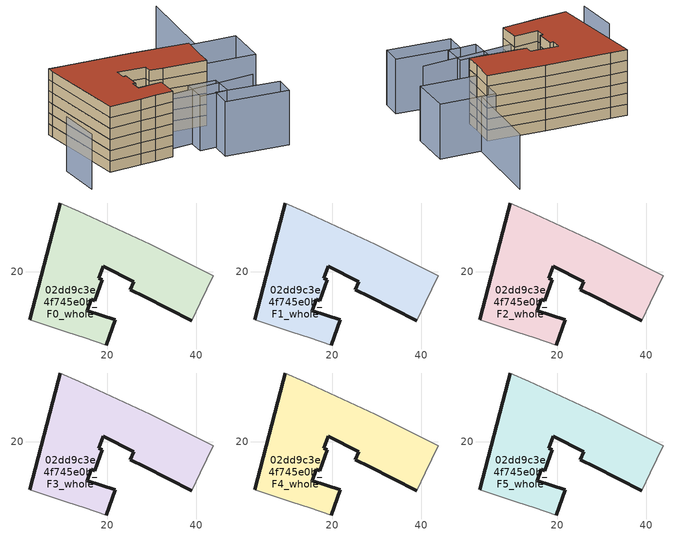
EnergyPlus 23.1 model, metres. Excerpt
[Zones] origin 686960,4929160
02dd9c3e4f745e0b_F0_whole
 floor ground (EU_floor_Construction): 43.82,19.12 40.84,12.98 38.96,9.01 28.36,14.31 25.07,15.95 25.89,17.76 19.05,21.18 18.1,18.53 18.88,18.19 17.13,13.48 16.41,13.8 15.49,11.24 21.81,9.17 19.77,3.52 14.87,5.13 10.97,6.4 2.5,9.15 8.94,33.66 9.41,35.42 13.56,33.59 29.66,26.14 z0
 wall outside (EU_wall_Construction): 9.41,35.42 8.94,33.66 2.5,9.15 / 19.77,3.52 21.81,9.17 15.49,11.24 16.41,13.8 17.13,13.48 18.88,18.19 18.1,18.53 19.05,21.18 25.89,17.76 25.07,15.95 28.36,14.31 38.96,9.01 z0:3
 wall adiabatic (EU_wall_Construction): 2.5,9.15 10.97,6.4 14.87,5.13 19.77,3.52 / 38.96,9.01 40.84,12.98 43.82,19.12 29.66,26.14 13.56,33.59 9.41,35.42 z0:3
02dd9c3e4f745e0b_F1_whole
 floor to 02dd9c3e4f745e0b_F0_whole (EU_floor_Construction): 43.82,19.12 40.84,12.98 38.96,9.01 28.36,14.31 25.07,15.95 25.89,17.76 19.05,21.18 18.1,18.53 18.88,18.19 17.13,13.48 16.41,13.8 15.49,11.24 21.81,9.17 19.77,3.52 14.87,5.13 10.97,6.4 2.5,9.15 8.94,33.66 9.41,35.42 13.56,33.59 29.66,26.14 z3
 wall outside (EU_wall_Construction): 9.41,35.42 8.94,33.66 2.5,9.15 / 19.77,3.52 21.81,9.17 15.49,11.24 16.41,13.8 17.13,13.48 18.88,18.19 18.1,18.53 19.05,21.18 25.89,17.76 25.07,15.95 28.36,14.31 38.96,9.01 z3:6
 wall adiabatic (EU_wall_Construction): 2.5,9.15 10.97,6.4 14.87,5.13 19.77,3.52 / 38.96,9.01 40.84,12.98 43.82,19.12 29.66,26.14 13.56,33.59 9.41,35.42 z3:6
02dd9c3e4f745e0b_F2_whole
 floor to 02dd9c3e4f745e0b_F1_whole (EU_floor_Construction): 43.82,19.12 40.84,12.98 38.96,9.01 28.36,14.31 25.07,15.95 25.89,17.76 19.05,21.18 18.1,18.53 18.88,18.19 17.13,13.48 16.41,13.8 15.49,11.24 21.81,9.17 19.77,3.52 14.87,5.13 10.97,6.4 2.5,9.15 8.94,33.66 9.41,35.42 13.56,33.59 29.66,26.14 z6
 wall outside (EU_wall_Construction): 9.41,35.42 8.94,33.66 2.5,9.15 / 19.77,3.52 21.81,9.17 15.49,11.24 16.41,13.8 17.13,13.48 18.88,18.19 18.1,18.53 19.05,21.18 25.89,17.76 25.07,15.95 28.36,14.31 38.96,9.01 z6:9
 wall adiabatic (EU_wall_Construction): 2.5,9.15 10.97,6.4 14.87,5.13 19.77,3.52 / 38.96,9.01 40.84,12.98 43.82,19.12 29.66,26.14 13.56,33.59 9.41,35.42 z6:9
02dd9c3e4f745e0b_F3_whole
 floor to 02dd9c3e4f745e0b_F2_whole (EU_floor_Construction): 43.82,19.12 40.84,12.98 38.96,9.01 28.36,14.31 25.07,15.95 25.89,17.76 19.05,21.18 18.1,18.53 18.88,18.19 17.13,13.48 16.41,13.8 15.49,11.24 21.81,9.17 19.77,3.52 14.87,5.13 10.97,6.4 2.5,9.15 8.94,33.66 9.41,35.42 13.56,33.59 29.66,26.14 z9
 wall outside (EU_wall_Construction): 9.41,35.42 8.94,33.66 2.5,9.15 / 19.77,3.52 21.81,9.17 15.49,11.24 16.41,13.8 17.13,13.48 18.88,18.19 18.1,18.53 19.05,21.18 25.89,17.76 25.07,15.95 28.36,14.31 38.96,9.01 z9:12
 wall adiabatic (EU_wall_Construction): 2.5,9.15 10.97,6.4 14.87,5.13 19.77,3.52 / 38.96,9.01 40.84,12.98 43.82,19.12 29.66,26.14 13.56,33.59 9.41,35.42 z9:12
02dd9c3e4f745e0b_F4_whole
 floor to 02dd9c3e4f745e0b_F3_whole (EU_floor_Construction): 43.82,19.12 40.84,12.98 38.96,9.01 28.36,14.31 25.07,15.95 25.89,17.76 19.05,21.18 18.1,18.53 18.88,18.19 17.13,13.48 16.41,13.8 15.49,11.24 21.81,9.17 19.77,3.52 14.87,5.13 10.97,6.4 2.5,9.15 8.94,33.66 9.41,35.42 13.56,33.59 29.66,26.14 z12
 wall outside (EU_wall_Construction): 9.41,35.42 8.94,33.66 2.5,9.15 / 19.77,3.52 21.81,9.17 15.49,11.24 16.41,13.8 17.13,13.48 18.88,18.19 18.1,18.53 19.05,21.18 25.89,17.76 25.07,15.95 28.36,14.31 38.96,9.01 z12:15
 wall adiabatic (EU_wall_Construction): 2.5,9.15 10.97,6.4 14.87,5.13 19.77,3.52 / 38.96,9.01 40.84,12.98 43.82,19.12 29.66,26.14 13.56,33.59 9.41,35.42 z12:15
02dd9c3e4f745e0b_F5_whole
 floor to 02dd9c3e4f745e0b_F4_whole (EU_floor_Construction): 43.82,19.12 40.84,12.98 38.96,9.01 28.36,14.31 25.07,15.95 25.89,17.76 19.05,21.18 18.1,18.53 18.88,18.19 17.13,13.48 16.41,13.8 15.49,11.24 21.81,9.17 19.77,3.52 14.87,5.13 10.97,6.4 2.5,9.15 8.94,33.66 9.41,35.42 13.56,33.59 29.66,26.14 z15
 wall outside (EU_wall_Construction): 9.41,35.42 8.94,33.66 2.5,9.15 / 19.77,3.52 21.81,9.17 15.49,11.24 16.41,13.8 17.13,13.48 18.88,18.19 18.1,18.53 19.05,21.18 25.89,17.76 25.07,15.95 28.36,14.31 38.96,9.01 z15:18
 wall adiabatic (EU_wall_Construction): 2.5,9.15 10.97,6.4 14.87,5.13 19.77,3.52 / 38.96,9.01 40.84,12.98 43.82,19.12 29.66,26.14 13.56,33.59 9.41,35.42 z15:18
 roof outside (EU_roof_Construction): 38.96,9.01 40.84,12.98 43.82,19.12 29.66,26.14 13.56,33.59 9.41,35.42 8.94,33.66 2.5,9.15 10.97,6.4 14.87,5.13 19.77,3.52 21.81,9.17 15.49,11.24 16.41,13.8 17.13,13.48 18.88,18.19 18.1,18.53 19.05,21.18 25.89,17.76 25.07,15.95 28.36,14.31 z18
shading: 3.8,13.05 45.18,-0.75 / -4.18,17.79 -7.92,6.2 / 49.31,21.87 60,43.75 / 43.97,-13.9 28.43,-6.23 / 28.43,-6.23 31.06,-0.89 / 31.06,-0.89 46.6,-8.57 / 46.6,-8.57 43.97,-13.9 / 34.01,-2.32 26.88,0.6 / 26.88,0.6 29.41,6.79 / 29.41,6.79 36.54,3.88 / 36.54,3.88 34.01,-2.32 / 45.63,23.52 59.55,17.19 / 59.55,17.19 54.68,6.48 / 54.68,6.48 40.76,12.8 / 40.76,12.8 45.63,23.52 z0:15
[Building]
EU S2 Campaign: North Axis=0; Terrain=City; Solar Distribution=FullExterior
[Site:Location]
Bologna: Latitude=44.5; Longitude=11.25; Time Zone=1; Elevation=37
[SizingPeriod:WeatherFileDays]
AnnualSizingPeriod: Begin Month=1; Begin Day of Month=1; End Month=12; End Day of Month=31; Day of Week for Start Day=Monday; Use Weather File Daylight Saving Period=No; Use Weather File Rain and Snow Indicators=No
[MATERIAL]
EU_InternalMass_Material: Roughness=MediumRough; Thickness=0.1; Conductivity=1; Density=1800; Specific Heat=900; Thermal Absorptance=0.9; Solar Absorptance=0.7; Visible Absorptance=0.7
[MATERIAL:NOMASS] Roughness=MediumRough; Thermal Absorptance=0.9; Solar Absorptance=0.7; Visible Absorptance=0.7
Name | Thermal Resistance
EU_wall_NoMass | 0.905828
EU_roof_NoMass | 0.37593
EU_floor_NoMass | 0.67114
[CONSTRUCTION]
EU_wall_Construction: EU_wall_NoMass
EU_roof_Construction: EU_roof_NoMass
EU_floor_Construction: EU_floor_NoMass
EU_InternalMass_Construction: EU_InternalMass_Material
[ZONE] Type=1; Multiplier=1; Ceiling Height=autocalculate; Volume=1877.27; Floor Area=autocalculate; Part of Total Floor Area=Yes
02dd9c3e4f745e0b_F0_whole; 02dd9c3e4f745e0b_F1_whole; 02dd9c3e4f745e0b_F2_whole; 02dd9c3e4f745e0b_F3_whole; 02dd9c3e4f745e0b_F4_whole; 02dd9c3e4f745e0b_F5_whole
[INTERNALMASS] Construction=EU_InternalMass_Construction; Surface Area=625.756
Name | Zone or ZoneList
02dd9c3e4f745e0b_F0_whole_EU_InternalMass | 02dd9c3e4f745e0b_F0_whole
02dd9c3e4f745e0b_F1_whole_EU_InternalMass | 02dd9c3e4f745e0b_F1_whole
02dd9c3e4f745e0b_F2_whole_EU_InternalMass | 02dd9c3e4f745e0b_F2_whole
02dd9c3e4f745e0b_F3_whole_EU_InternalMass | 02dd9c3e4f745e0b_F3_whole
02dd9c3e4f745e0b_F4_whole_EU_InternalMass | 02dd9c3e4f745e0b_F4_whole
02dd9c3e4f745e0b_F5_whole_EU_InternalMass | 02dd9c3e4f745e0b_F5_whole
[OTHEREQUIPMENT] Fuel Type=Electricity; Design Level Calculation Method=Watts/Area; Power per Zone Floor Area=1; Fraction Latent=0; Fraction Radiant=0; Fraction Lost=0; Carbon Dioxide Generation Rate=0; EndUse Subcategory=EU_Step8_InternalGains
Name | Zone or ZoneList or Space or SpaceList | Schedule
EU_Step8_InternalGain_02dd9c3e4f745e0b_F0_whole_f000 | 02dd9c3e4f745e0b_F0_whole | EU_Step8_GainSchedule_02dd9c3e4f745e0b_F0_whole_f000
EU_Step8_InternalGain_02dd9c3e4f745e0b_F1_whole_f000 | 02dd9c3e4f745e0b_F1_whole | EU_Step8_GainSchedule_02dd9c3e4f745e0b_F1_whole_f000
EU_Step8_InternalGain_02dd9c3e4f745e0b_F2_whole_f000 | 02dd9c3e4f745e0b_F2_whole | EU_Step8_GainSchedule_02dd9c3e4f745e0b_F2_whole_f000
EU_Step8_InternalGain_02dd9c3e4f745e0b_F3_whole_f000 | 02dd9c3e4f745e0b_F3_whole | EU_Step8_GainSchedule_02dd9c3e4f745e0b_F3_whole_f000
EU_Step8_InternalGain_02dd9c3e4f745e0b_F4_whole_f000 | 02dd9c3e4f745e0b_F4_whole | EU_Step8_GainSchedule_02dd9c3e4f745e0b_F4_whole_f000
EU_Step8_InternalGain_02dd9c3e4f745e0b_F5_whole_f000 | 02dd9c3e4f745e0b_F5_whole | EU_Step8_GainSchedule_02dd9c3e4f745e0b_F5_whole_f000
[ZONEVENTILATION:DESIGNFLOWRATE] Schedule=EU_AlwaysOn; Design Flow Rate Calculation Method=AirChanges/Hour; Air Changes per Hour=0.73129; Ventilation Type=Natural; Fan Pressure Rise=0; Fan Total Efficiency=1; Constant Term Coefficient=1; Temperature Term Coefficient=0; Velocity Term Coefficient=0; Velocity Squared Term Coefficient=0; Minimum Indoor Temperature=-100; Maximum Indoor Temperature=100; Delta Temperature=-100; Minimum Outdoor Temperature=-100; Maximum Outdoor Temperature=100; Maximum Wind Speed=40
Name | Zone or ZoneList or Space or SpaceList
EU_ConstantAir_02dd9c3e4f745e0b_F0_whole | 02dd9c3e4f745e0b_F0_whole
EU_ConstantAir_02dd9c3e4f745e0b_F1_whole | 02dd9c3e4f745e0b_F1_whole
EU_ConstantAir_02dd9c3e4f745e0b_F2_whole | 02dd9c3e4f745e0b_F2_whole
EU_ConstantAir_02dd9c3e4f745e0b_F3_whole | 02dd9c3e4f745e0b_F3_whole
EU_ConstantAir_02dd9c3e4f745e0b_F4_whole | 02dd9c3e4f745e0b_F4_whole
EU_ConstantAir_02dd9c3e4f745e0b_F5_whole | 02dd9c3e4f745e0b_F5_whole
[HVACTEMPLATE:THERMOSTAT] Constant Heating Setpoint=20; Constant Cooling Setpoint=50
EU_HeatOnly_02dd9c3e4f745e0b_F0_whole; EU_HeatOnly_02dd9c3e4f745e0b_F1_whole; EU_HeatOnly_02dd9c3e4f745e0b_F2_whole; EU_HeatOnly_02dd9c3e4f745e0b_F3_whole; EU_HeatOnly_02dd9c3e4f745e0b_F4_whole; EU_HeatOnly_02dd9c3e4f745e0b_F5_whole
[HVACTEMPLATE:ZONE:IDEALLOADSAIRSYSTEM] System Availability Schedule=EU_AlwaysOn; Maximum Heating Supply Air Temperature=50; Minimum Cooling Supply Air Temperature=13; Maximum Heating Supply Air Humidity Ratio=0.0156; Minimum Cooling Supply Air Humidity Ratio=0.0077; Heating Limit=NoLimit; Cooling Limit=NoLimit; Heating Availability Schedule=EU_AlwaysOn; Cooling Availability Schedule=EU_CoolingOff; Dehumidification Control Type=ConstantSensibleHeatRatio; Cooling Sensible Heat Ratio=0.7; Dehumidification Setpoint=60; Humidification Control Type=None; Humidification Setpoint=30; Outdoor Air Method=None; Outdoor Air Flow Rate per Person=0.00944; Outdoor Air Flow Rate per Zone Floor Area=0; Outdoor Air Flow Rate per Zone=0; Demand Controlled Ventilation Type=None; Outdoor Air Economizer Type=NoEconomizer; Heat Recovery Type=None; Sensible Heat Recovery Effectiveness=0.7; Latent Heat Recovery Effectiveness=0.65
Name | Template Thermostat
02dd9c3e4f745e0b_F0_whole | EU_HeatOnly_02dd9c3e4f745e0b_F0_whole
02dd9c3e4f745e0b_F1_whole | EU_HeatOnly_02dd9c3e4f745e0b_F1_whole
02dd9c3e4f745e0b_F2_whole | EU_HeatOnly_02dd9c3e4f745e0b_F2_whole
02dd9c3e4f745e0b_F3_whole | EU_HeatOnly_02dd9c3e4f745e0b_F3_whole
02dd9c3e4f745e0b_F4_whole | EU_HeatOnly_02dd9c3e4f745e0b_F4_whole
02dd9c3e4f745e0b_F5_whole | EU_HeatOnly_02dd9c3e4f745e0b_F5_whole
[SIZING:ZONE] Zone Cooling Design Supply Air Temperature Input Method=SupplyAirTemperature; Zone Cooling Design Supply Air Temperature=13; Zone Heating Design Supply Air Temperature Input Method=SupplyAirTemperature; Zone Heating Design Supply Air Temperature=50; Zone Cooling Design Supply Air Humidity Ratio=0.008; Zone Heating Design Supply Air Humidity Ratio=0.008; Cooling Design Air Flow Method=DesignDay; Cooling Design Air Flow Rate=0; Cooling Minimum Air Flow per Zone Floor Area=0.000762; Cooling Minimum Air Flow=0; Cooling Minimum Air Flow Fraction=0.2; Heating Design Air Flow Method=DesignDay; Heating Design Air Flow Rate=0; Heating Maximum Air Flow per Zone Floor Area=0.002032; Heating Maximum Air Flow=0.141576; Heating Maximum Air Flow Fraction=0.3; Account for Dedicated Outdoor Air System=No; Dedicated Outdoor Air System Control Strategy=NeutralSupplyAir; Dedicated Outdoor Air Low Setpoint Temperature for Design=autosize; Dedicated Outdoor Air High Setpoint Temperature for Design=autosize; Zone Load Sizing Method=Sensible Load Only No Latent Load; Zone Latent Cooling Design Supply Air Humidity Ratio Input Method=HumidityRatioDifference; Zone Cooling Design Supply Air Humidity Ratio Difference=0.005; Zone Latent Heating Design Supply Air Humidity Ratio Input Method=HumidityRatioDifference; Zone Humidification Design Supply Air Humidity Ratio Difference=0.005
02dd9c3e4f745e0b_F0_whole; 02dd9c3e4f745e0b_F1_whole; 02dd9c3e4f745e0b_F2_whole; 02dd9c3e4f745e0b_F3_whole; 02dd9c3e4f745e0b_F4_whole; 02dd9c3e4f745e0b_F5_whole
[SCHEDULE:CONSTANT]
Name | Hourly Value
EU_AlwaysOn | 1
EU_CoolingOff | 0
[SCHEDULE:FILE] Column Number=1; Rows to Skip at Top=0; Number of Hours of Data=8760; Column Separator=Comma; Interpolate to Timestep=No; Minutes per Item=60; Adjust Schedule for Daylight Savings=Yes
Name | File
EU_Step8_GainSchedule_02dd9c3e4f745e0b_F0_whole_f000 | ../../schedules/02dd9c3e4f745e0b/02dd9c3e4f745e0b_F0_whole_f000_gain.csv
EU_Step8_GainSchedule_02dd9c3e4f745e0b_F1_whole_f000 | ../../schedules/02dd9c3e4f745e0b/02dd9c3e4f745e0b_F1_whole_f000_gain.csv
EU_Step8_GainSchedule_02dd9c3e4f745e0b_F2_whole_f000 | ../../schedules/02dd9c3e4f745e0b/02dd9c3e4f745e0b_F2_whole_f000_gain.csv
EU_Step8_GainSchedule_02dd9c3e4f745e0b_F3_whole_f000 | ../../schedules/02dd9c3e4f745e0b/02dd9c3e4f745e0b_F3_whole_f000_gain.csv
EU_Step8_GainSchedule_02dd9c3e4f745e0b_F4_whole_f000 | ../../schedules/02dd9c3e4f745e0b/02dd9c3e4f745e0b_F4_whole_f000_gain.csv
EU_Step8_GainSchedule_02dd9c3e4f745e0b_F5_whole_f000 | ../../schedules/02dd9c3e4f745e0b/02dd9c3e4f745e0b_F5_whole_f000_gain.csv
